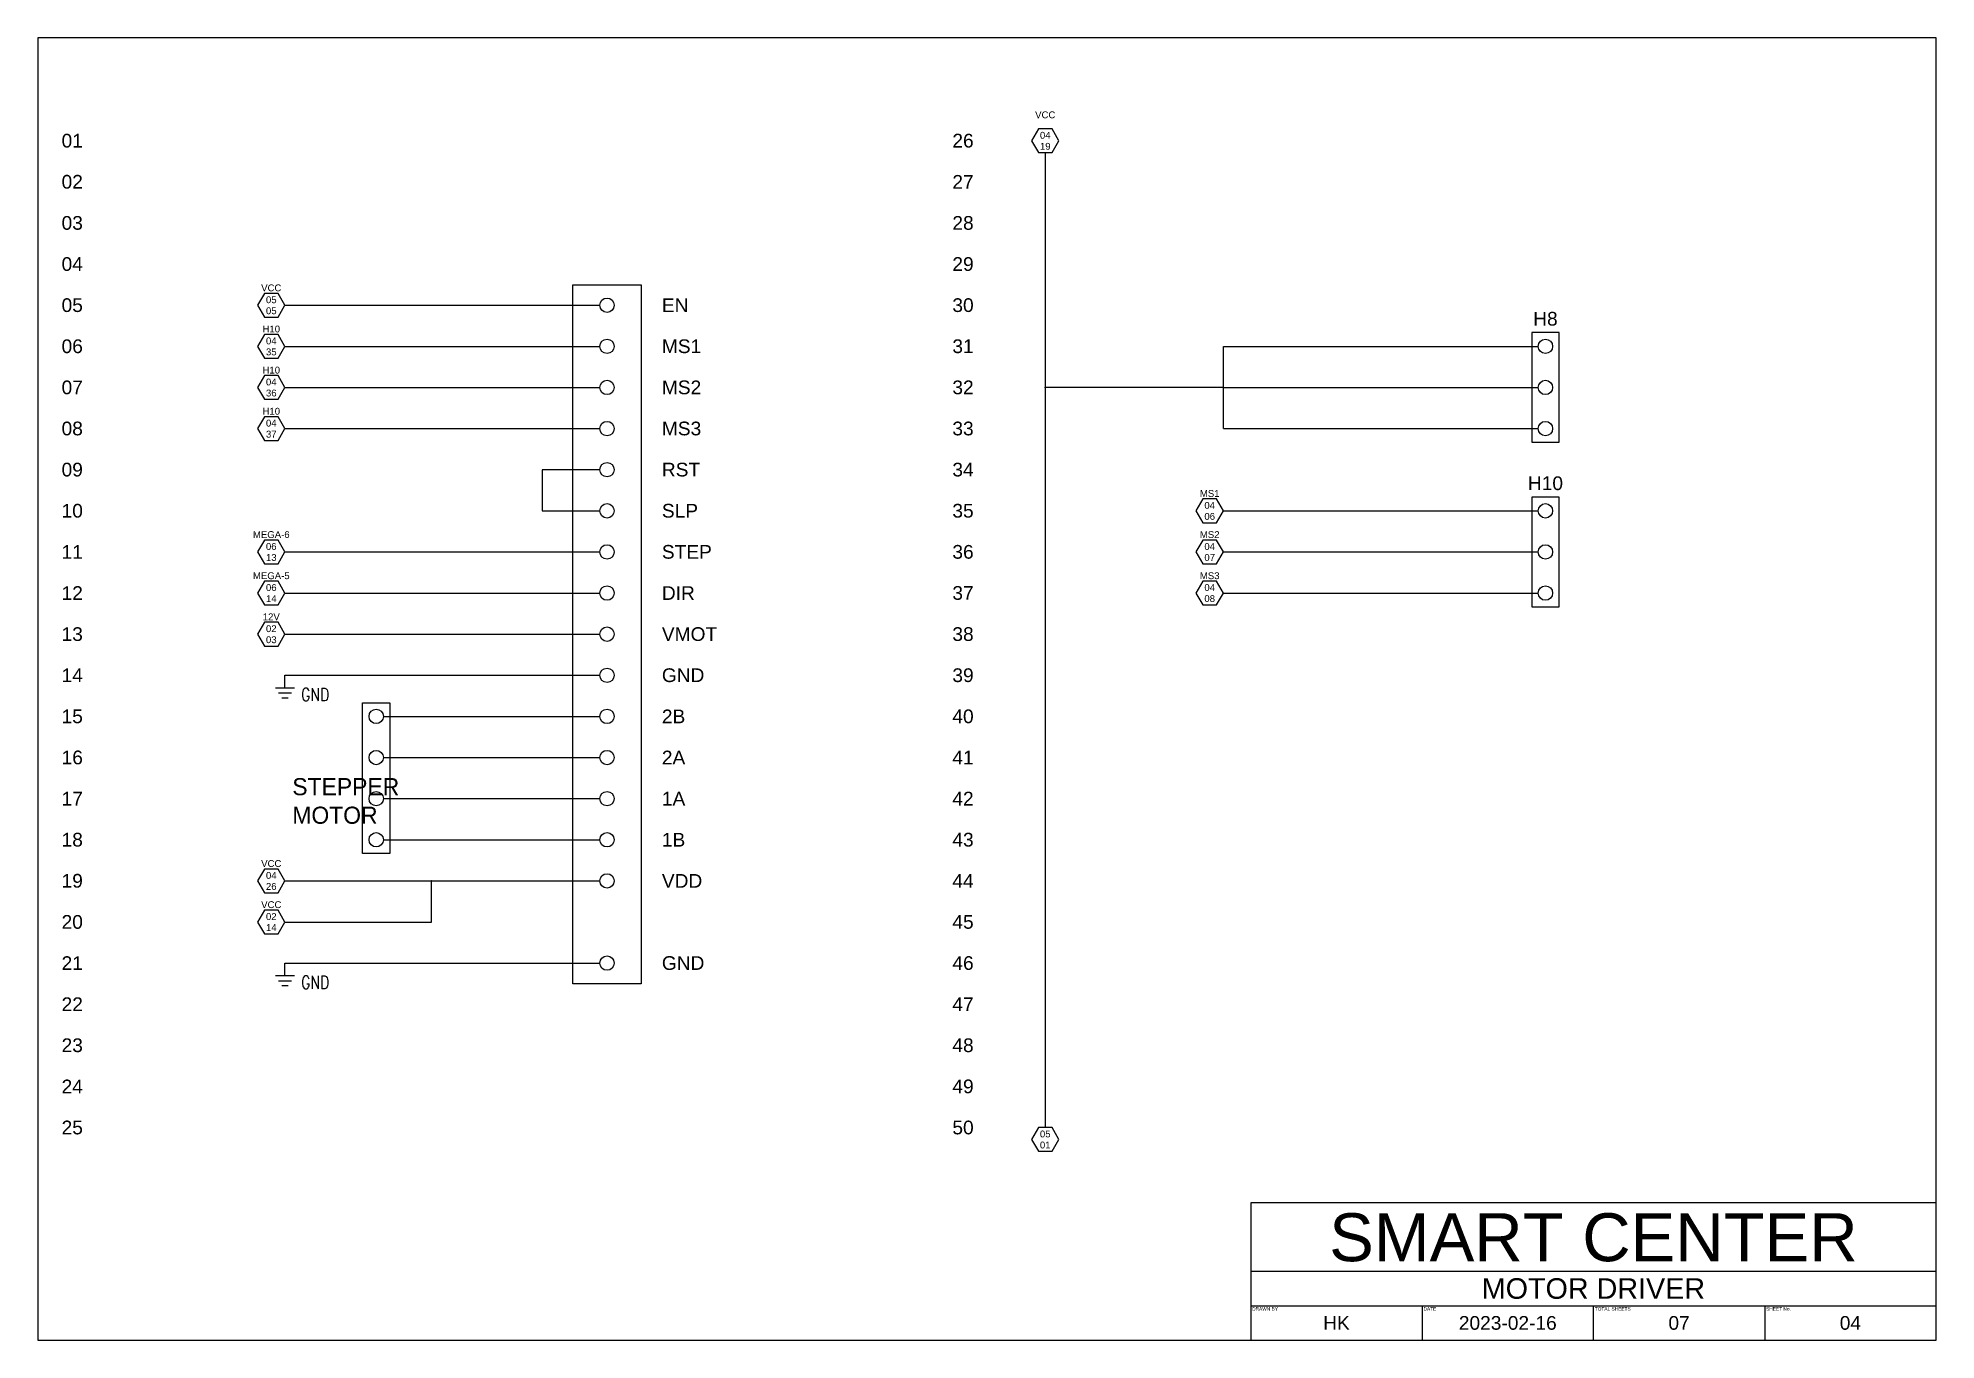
# Model space of a CAD drawing. Header units: millimetres. Extents: x 10 to 287, y 10 to 200.
import ezdxf
from ezdxf.enums import TextEntityAlignment as Align

# ---------------------------------------------------------------- set-up
doc = ezdxf.new("R2018")
doc.units = ezdxf.units.MM
for name, color, linetype in [('SYMS', 7, 'Continuous'), ('TAGS', 150, 'Continuous'), ('WIRES', 7, 'Continuous')]:
    doc.layers.add(name, color=color, linetype=linetype)
doc.styles.add('Annotative', font='arial.ttf')
doc.styles.get("Standard").update_dxf_attribs({"font": 'arial.ttf'})
doc.styles.add('WD', font='romans.shx')

# ---------------------------------------------------------------- blocks, each defined once
blk = doc.blocks.new('PET TITLE BLOCK')
for p, q in [((287, 30), (187, 30)), ((187, 30), (187, 10)), ((187, 20.04), (287, 20.04)), ((187, 15), (287, 15)), ((212, 15), (212, 10)), ((237, 10), (237, 15)), ((262, 15), (262, 10))]:
    blk.add_line(p, q)
blk.add_lwpolyline([(10, 10), (287, 10), (287, 200), (10, 200)], close=True)
at = {"char_height": 0.5, "width": 7.3436, "attachment_point": 1, "style": 'Annotative'}
for s, insert in [('DRAWN BY', (187.2, 14.8)), ('DATE', (212.2, 14.8)), ('TOTAL SHEETS', (237.2, 14.8)), ('SHEET No.', (262.2, 14.8))]:
    blk.add_mtext(s, dxfattribs=dict(at, insert=insert))
at = {"style": 'Annotative'}
for tag, height, p in [('COMPANY', 7, (237, 25)), ('PROJECT', 3, (237, 17.52)), ('DRAWER', 2, (199.5, 12.5)), ('DATE', 2, (224.5, 12.5)), ('TOTALSHEETS', 2, (249.5, 12.5)), ('SHEETNO', 2, (274.5, 12.5))]:
    blk.add_attdef(tag, text='', height=height, dxfattribs=at).set_placement(p, align=Align.MIDDLE_CENTER)
blk = doc.blocks.new('HT0_02')
blk.add_circle((0, 0), 0.0699)
at = {"style": 'WD', "flags": 1}
for tag, p in [('X4TERM01', (-0.07, 0)), ('X2TERM01', (0, 0.07)), ('X1TERM01', (0.07, 0)), ('X8TERM01', (0, -0.07))]:
    blk.add_attdef(tag, p, '', height=0.01, dxfattribs=at)
blk = doc.blocks.new('VGND2')
for p, q in [((0, -0.125), (0, 0)), ((0.09375, -0.125), (-0.09375, -0.125)), ((-0.0625, -0.171875), (0.0625, -0.171875)), ((-0.03125, -0.21875), (0.03125, -0.21875))]:
    blk.add_line(p, q)
at = {"style": 'WD', "width": 0.8}
for tag, p in [('INST', (0.15625, 0.125)), ('LOC', (0.15625, -0.03125)), ('TAG1', (0.15625, -0.1875)), ('DESC1', (0.15625, -0.34375)), ('DESC2', (0.15625, -0.5))]:
    blk.add_attdef(tag, text='', height=0.125, dxfattribs=at).set_placement(p, align=Align.MIDDLE_LEFT)
at = {"style": 'WD', "flags": 1}
for tag in ['ASSYCODE', 'X2TERM01', 'CAT', 'FAMILY', 'MFG']:
    blk.add_attdef(tag, (0, 0), '', height=0.01, dxfattribs=at)
blk = doc.blocks.new('WDDOT')
for radius in [0.03, 0.0187, 0.00929]:
    blk.add_circle((0, 0), radius)
blk = doc.blocks.new('MOTOR')
blk.add_lwpolyline([(2, -11), (-2, -11), (-2, 11), (2, 11)], close=True)
at = {"layer": 'SYMS', "xscale": 15, "yscale": 15, "zscale": 15}
for p in [(0, 9), (0, 3), (0, -3), (0, -9)]:
    blk.add_blockref('HT0_02', p, dxfattribs=at)
at = {"lineweight": 30}
blk.add_attdef('NAME', text='', height=1.5, dxfattribs=at).set_placement((-12.23, 0), align=Align.MIDDLE_LEFT)
blk = doc.blocks.new('GRID_2')
blk.add_lwpolyline([(-1, 1.73), (-2, 0), (-1, -1.73), (1, -1.73), (2, 0), (1, 1.73)], close=True)
at = {"style": 'Annotative'}
for tag, p in [('DESC', (0, 2.98)), ('W#', (0, 1.73)), ('P#', (0, 0)), ('L#', (0, -1.61))]:
    blk.add_attdef(tag, text='', height=1, dxfattribs=at).set_placement(p, align=Align.BOTTOM_CENTER)

msp = doc.modelspace()

# ---------------------------------------------------------------- linework, layer by layer
msp.add_line((157, 183.27), (157, 41))
for points in [[(88.05, 164), (98.05, 164), (98.05, 62), (88.05, 62)], [(228, 141), (232, 141), (232, 157), (228, 157)], [(228, 117), (232, 117), (232, 133), (228, 133)]]:
    msp.add_lwpolyline(points, close=True)
at = {"layer": 'WIRES'}
for p, q in [((46.05, 161), (92, 161)), ((46.05, 155), (92, 155)), ((183, 155), (228.95, 155)), ((183, 143), (183, 155)), ((46.05, 149), (92, 149)), ((183, 149), (157, 149)), ((183, 149), (228.95, 149)), ((46.05, 143), (92, 143)), ((183, 143), (228.95, 143)), ((92, 137), (83.56, 137)), ((83.56, 137), (83.56, 131)), ((83.56, 131), (92, 131)), ((183, 131), (228.95, 131)), ((46.05, 125), (92, 125)), ((183, 125), (228.95, 125)), ((46.05, 119), (92, 119)), ((183, 119), (228.95, 119)), ((46.05, 113), (92, 113)), ((46.05, 107), (92, 107)), ((60.4, 101), (92, 101)), ((60.4, 95), (92, 95)), ((60.4, 89), (92, 89)), ((60.4, 83), (92, 83)), ((46.05, 77), (92, 77)), ((67.44, 71), (67.44, 77)), ((46.05, 71), (67.44, 71)), ((46.05, 65), (92, 65))]:
    msp.add_line(p, q, dxfattribs=at)

# ---------------------------------------------------------------- block references
for name, p, values in [('PET TITLE BLOCK', (0, 0), {'SHEETNO': '04', 'COMPANY': 'SMART CENTER', 'TOTALSHEETS': '07', 'DATE': '2023-02-16', 'DRAWER': 'HK', 'PROJECT': 'MOTOR DRIVER'}), ('GRID_2', (157, 185), {'DESC': 'VCC', 'P#': '04', 'L#': '19'}), ('GRID_2', (44.05, 161), {'W#': 'VCC', 'P#': '05', 'L#': '05'}), ('GRID_2', (44.05, 155), {'W#': 'H10', 'P#': '04', 'L#': '35'}), ('GRID_2', (44.05, 149), {'W#': 'H10', 'P#': '04', 'L#': '36'}), ('GRID_2', (44.05, 143), {'W#': 'H10', 'P#': '04', 'L#': '37'}), ('GRID_2', (181, 131), {'W#': 'MS1', 'P#': '04', 'L#': '06'}), ('GRID_2', (44.05, 125), {'W#': 'MEGA-6', 'P#': '06', 'L#': '13'}), ('GRID_2', (181, 125), {'W#': 'MS2', 'P#': '04', 'L#': '07'}), ('GRID_2', (44.05, 119), {'W#': 'MEGA-5', 'P#': '06', 'L#': '14'}), ('GRID_2', (181, 119), {'W#': 'MS3', 'P#': '04', 'L#': '08'}), ('GRID_2', (44.05, 113), {'W#': '12V', 'P#': '02', 'L#': '03'}), ('GRID_2', (44.05, 77), {'W#': 'VCC', 'P#': '04', 'L#': '26'}), ('GRID_2', (44.05, 71), {'W#': 'VCC', 'P#': '02', 'L#': '14'}), ('GRID_2', (157, 39.27), {'P#': '05', 'L#': '01'})]:
    msp.add_blockref(name, p).add_auto_attribs(values)
ref = msp.add_blockref('MOTOR', (59.36, 92))
lines = msp.add_mtext('STEPPER\\PMOTOR', dxfattribs={"insert": (47.12, 92), "char_height": 2.5, "attachment_point": 1})
ref.add_attrib('NAME', '', (47.12, 92)).embed_mtext(lines)
at = {"layer": 'SYMS', "xscale": 15, "yscale": 15, "zscale": 15}
for p in [(93.05, 161), (93.05, 155), (230, 155), (93.05, 149), (230, 149), (93.05, 143), (230, 143), (93.05, 137), (93.05, 131), (230, 131), (93.05, 125), (230, 125), (93.05, 119), (230, 119), (93.05, 113), (93.05, 107), (93.05, 101), (93.05, 95), (93.05, 89), (93.05, 83), (93.05, 77), (93.05, 65)]:
    msp.add_blockref('HT0_02', p, dxfattribs=at)
at = {"layer": 'SYMS'}
for p in [(157, 149), (183, 149), (67.44, 77)]:
    msp.add_blockref('WDDOT', p, dxfattribs=at)
ref = msp.add_blockref('VGND2', (46.05, 107), dxfattribs=dict(at, xscale=15, yscale=15, zscale=15))
ref.add_attrib('TAG1', 'GND', dxfattribs={"layer": 'TAGS', "height": 1.875, "style": 'WD', "width": 0.8}).set_placement((48.4, 104.19), align=Align.MIDDLE_LEFT)
ref = msp.add_blockref('VGND2', (46.05, 65), dxfattribs=dict(at, xscale=15, yscale=15, zscale=15))
ref.add_attrib('TAG1', 'GND', dxfattribs={"layer": 'TAGS', "height": 1.875, "style": 'WD', "width": 0.8}).set_placement((48.4, 62.19), align=Align.MIDDLE_LEFT)

# ---------------------------------------------------------------- texts
at = {"char_height": 2, "style": 'Annotative'}
for s, insert, width, attachment_point in [('01', (15, 185), 4.2196, 5), ('26', (145, 185), 4.2196, 5), ('02', (15, 179), 4.2196, 5), ('27', (145, 179), 4.2196, 5), ('03', (15, 173), 4.2196, 5), ('28', (145, 173), 4.2196, 5), ('04', (15, 167), 4.2196, 5), ('29', (145, 167), 4.2196, 5), ('05', (15, 161), 4.2196, 5), ('EN', (101.05, 161), 16.2592, 4), ('30', (145, 161), 4.2196, 5), ('H8', (230, 158), 9.2093, 8), ('06', (15, 155), 4.2196, 5), ('MS1', (101.05, 155), 16.2592, 4), ('31', (145, 155), 4.2196, 5), ('07', (15, 149), 4.2196, 5), ('MS2', (101.05, 149), 16.2592, 4), ('32', (145, 149), 4.2196, 5), ('08', (15, 143), 4.2196, 5), ('MS3', (101.05, 143), 16.2592, 4), ('33', (145, 143), 4.2196, 5), ('09', (15, 137), 4.2196, 5), ('RST', (101.05, 137), 16.2592, 4), ('34', (145, 137), 4.2196, 5), ('H10', (230, 134), 9.2093, 8), ('10', (15, 131), 4.2196, 5), ('SLP', (101.05, 131), 16.2592, 4), ('35', (145, 131), 4.2196, 5), ('11', (15, 125), 4.2196, 5), ('STEP', (101.05, 125), 16.2592, 4), ('36', (145, 125), 4.2196, 5), ('12', (15, 119), 4.2196, 5), ('DIR', (101.05, 119), 16.2592, 4), ('37', (145, 119), 4.2196, 5), ('13', (15, 113), 4.2196, 5), ('VMOT', (101.05, 113), 16.2592, 4), ('38', (145, 113), 4.2196, 5), ('GND', (101.05, 107), 16.2592, 4), ('39', (145, 107), 4.2196, 5), ('14', (15, 107), 4.2196, 5), ('15', (15, 101), 4.2196, 5), ('2B', (101.05, 101), 16.2592, 4), ('40', (145, 101), 4.2196, 5), ('16', (15, 95), 4.2196, 5), ('2A', (101.05, 95), 16.2592, 4), ('41', (145, 95), 4.2196, 5), ('17', (15, 89), 4.2196, 5), ('1A', (101.05, 89), 16.2592, 4), ('42', (145, 89), 4.2196, 5), ('18', (15, 83), 4.2196, 5), ('1B', (101.05, 83), 16.2592, 4), ('43', (145, 83), 4.2196, 5), ('19', (15, 77), 4.2196, 5), ('VDD', (101.05, 77), 16.2592, 4), ('44', (145, 77), 4.2196, 5), ('20', (15, 71), 4.2196, 5), ('45', (145, 71), 4.2196, 5), ('21', (15, 65), 4.2196, 5), ('GND', (101.05, 65), 16.2592, 4), ('46', (145, 65), 4.2196, 5), ('22', (15, 59), 4.2196, 5), ('47', (145, 59), 4.2196, 5), ('23', (15, 53), 4.2196, 5), ('48', (145, 53), 4.2196, 5), ('24', (15, 47), 4.2196, 5), ('49', (145, 47), 4.2196, 5), ('25', (15, 41), 4.2196, 5), ('50', (145, 41), 4.2196, 5)]:
    msp.add_mtext(s, dxfattribs=dict(at, insert=insert, width=width, attachment_point=attachment_point))

doc.saveas('drawing.dxf')
